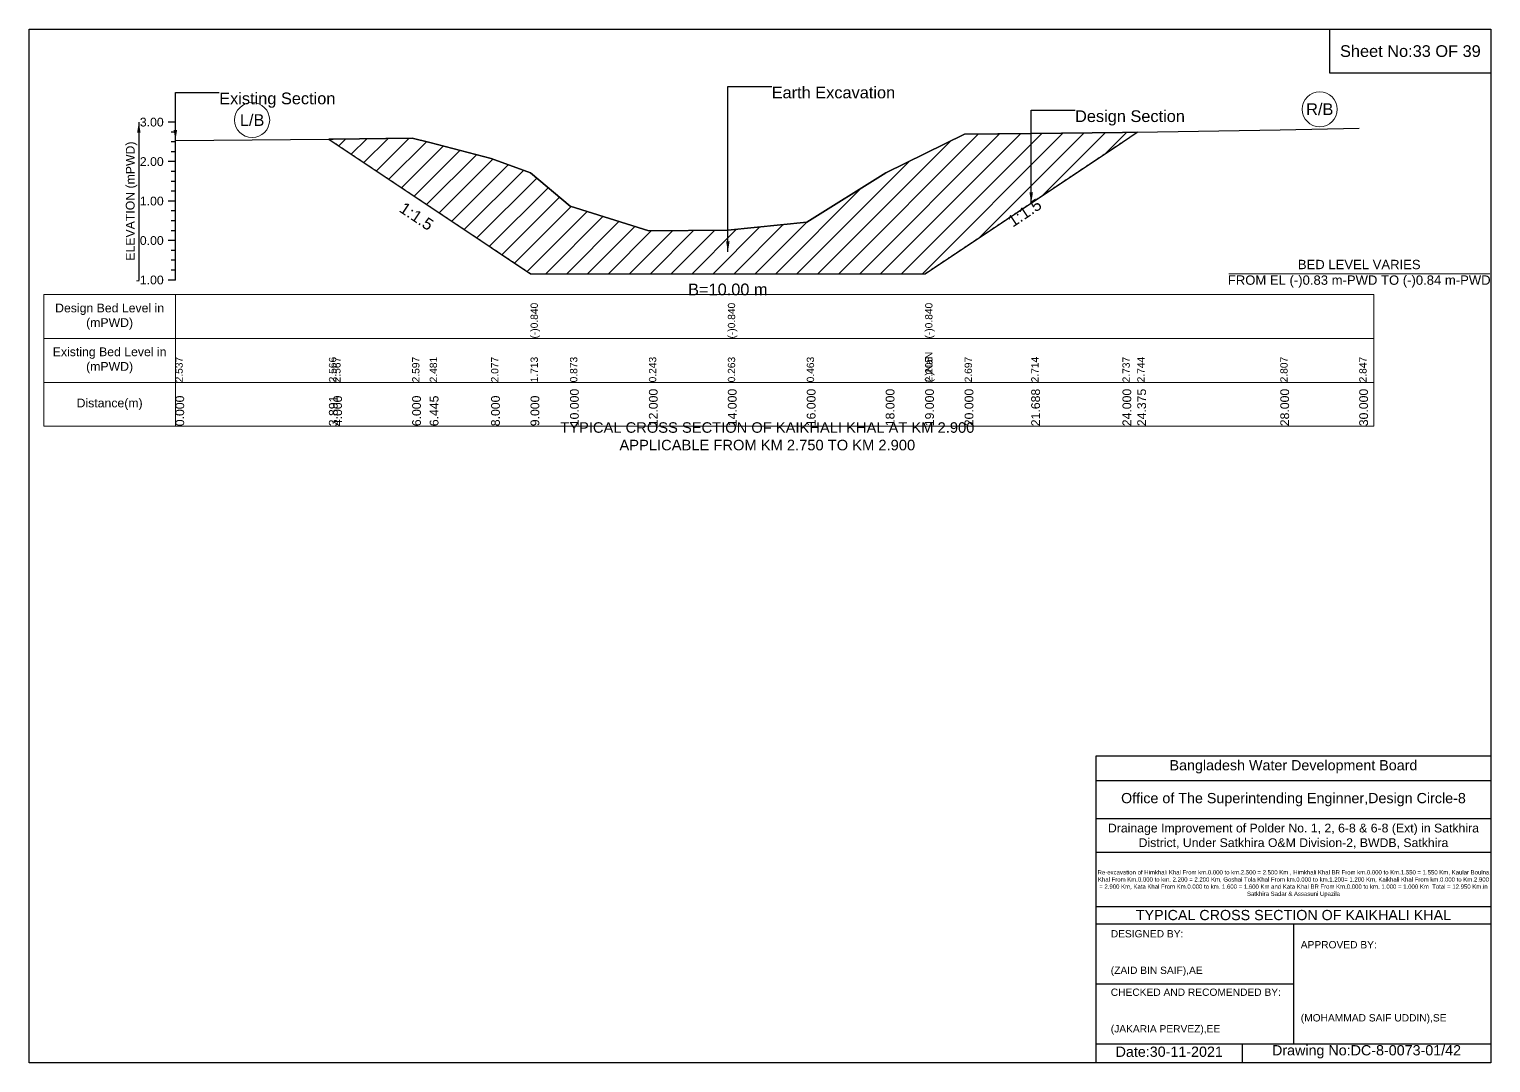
# Model space of a CAD drawing. Header units: inches. Extents: x 93000 to 486000, y -4242 to 0.
# Drawn here: x 420000 to 426000, y -4242 to 0 of the extents above; entities that cross this region are included whole.
import ezdxf

# ---------------------------------------------------------------- set-up
doc = ezdxf.new("R2010")
doc.units = ezdxf.units.IN
doc.header["$LTSCALE"] = 7
doc.header["$MEASUREMENT"] = 0
doc.linetypes.add('DASHED', pattern=[0.75, 0.5, -0.25])
for name, color, linetype, lineweight in [('Cross section Data Border', 7, 'Continuous', 9), ('Cross Section Labels', 7, 'Continuous', 9), ('Design_Bed_Level for Xsection', 7, 'DASHED', 25), ('Existing_Bed_Level for Xsection', 7, 'Continuous', 25), ('Long Section Labels', 7, 'Continuous', 9)]:
    doc.layers.add(name, color=color, linetype=linetype, lineweight=lineweight)
doc.styles.get("Standard").update_dxf_attribs({"font": 'arial.ttf'})
doc.dimstyles.get("Standard").update_dxf_attribs({"dimtxt": 0.18, "dimasz": 0.18, "dimexe": 0.18, "dimexo": 0.0625, "dimgap": 0.09, "dimtad": 0, "dimtih": 1, "dimtoh": 1, "dimdec": 4, "dimzin": 0, "dimdsep": 46, "dimtxsty": 'Standard', "dimcen": 0.09, "dimadec": 0, "dimazin": 0, "dimtfac": 1, "dimtdec": 4, "dimtofl": 0, "dimtmove": 0, "dimatfit": 3, "dimfxl": 1, "dimtolj": 1, "dimtzin": 0, "dimarcsym": 0})

msp = doc.modelspace()

# ---------------------------------------------------------------- hatches: boundary and pattern name
at = {"layer": 'Existing_Bed_Level for Xsection'}
h = msp.add_hatch(dxfattribs=at)
h.set_pattern_fill('ANSI31', color=256, scale=486, style=0)
h.paths.add_polyline_path([(421230.3, -451.6), (421248, -463.4), (421572, -679.4), (421644.1, -727.5), (421896, -895.4), (422058, -1003.4), (422220, -1003.4), (422544, -1003.4), (422868, -1003.4), (423192, -1003.4), (423516, -1003.4), (423678, -1003.4), (423840, -895.4), (424113.4, -713.2), (424488, -463.4), (424548.8, -422.9), (424488, -424), (424113.4, -427.7), (423840, -430.5), (423678, -510.2), (423516, -589.9), (423192, -792.4), (422868, -824.8), (422544, -828), (422220, -725.9), (422058, -589.9), (421896, -530.9), (421644.1, -465.4), (421572, -446.7), (421248, -451.5)])

# ---------------------------------------------------------------- linework, layer by layer
for points in [[(420000, 0), (426000, 0), (426000, -4242), (420000, -4242)], [(425340, 0), (426000, 0), (426000, -180), (425340, -180)]]:
    msp.add_lwpolyline(points, close=True)
for points in [[(424380, -4242), (424380, -2982), (426000, -2982)], [(424380, -3084), (426000, -3084)], [(424380, -3240), (426000, -3240)], [(424380, -3378), (426000, -3378)], [(424380, -3600), (426000, -3600)], [(424380, -3672), (426000, -3672)], [(425190, -3672), (425190, -4164)], [(424380, -3918), (425190, -3918)], [(424380, -4164), (426000, -4164)], [(424980, -4164), (424980, -4242)]]:
    msp.add_lwpolyline(points)
at = {"layer": 'Cross section Data Border'}
msp.add_lwpolyline([(420060, -1089.4), (425520, -1089.4), (425520, -1629.4), (420060, -1629.4)], close=True, dxfattribs=at)
for points in [[(420600, -1089.4), (420600, -1629.4)], [(420060, -1269.4), (425520, -1269.4)], [(420060, -1449.4), (425520, -1449.4)]]:
    msp.add_lwpolyline(points, dxfattribs=at)
at = {"layer": 'Cross Section Labels'}
msp.add_lwpolyline([(424924.2, -1003.4), (425995.8, -1003.4)], dxfattribs=at)
for centre in [(425298, -328.4), (420915.1, -373)]:
    msp.add_circle(centre, 72, dxfattribs=at)
at = {"layer": 'Design_Bed_Level for Xsection'}
msp.add_lwpolyline([(421230.3, -451.6), (421644.1, -727.5), (422058, -1003.4), (422868, -1003.4), (423678, -1003.4), (424113.4, -713.2), (424548.8, -422.9)], dxfattribs=at)
at = {"layer": 'Existing_Bed_Level for Xsection'}
for points in [[(420600, -381.4), (420570, -381.4)], [(420600, -1029.4), (420600, -867.4), (420600, -705.4), (420600, -543.4), (420600, -381.4)], [(420600, -456.4), (421230.3, -451.6), (421248, -451.5), (421572, -446.7), (421644.1, -465.4), (421896, -530.9), (422058, -589.9), (422058, -589.9), (422220, -725.9), (422544, -828), (422868, -824.8), (422868, -824.8), (423192, -792.4), (423516, -589.9), (423678, -510.2), (423678, -510.2), (423840, -430.5), (424113.4, -427.7), (424488, -424), (424548.8, -422.9), (425136, -412.6), (425460, -406.2)], [(420600, -421.9), (420582, -421.9)], [(420600, -462.4), (420582, -462.4)], [(420600, -502.9), (420582, -502.9)], [(420600, -543.4), (420570, -543.4)], [(420600, -583.9), (420582, -583.9)], [(420600, -624.4), (420582, -624.4)], [(420600, -705.4), (420570, -705.4)], [(420600, -664.9), (420582, -664.9)], [(420600, -745.9), (420582, -745.9)], [(420600, -786.4), (420582, -786.4)], [(420600, -826.9), (420582, -826.9)], [(420600, -867.4), (420570, -867.4)], [(420600, -907.9), (420582, -907.9)], [(420600, -948.4), (420582, -948.4)], [(420600, -988.9), (420582, -988.9)], [(420600, -1029.4), (420570, -1029.4)]]:
    msp.add_lwpolyline(points, dxfattribs=at)
msp.add_lwpolyline([(421230.3, -451.6), (421248, -463.4), (421572, -679.4), (421644.1, -727.5), (421896, -895.4), (422058, -1003.4), (422058, -1003.4), (422220, -1003.4), (422544, -1003.4), (422868, -1003.4), (422868, -1003.4), (423192, -1003.4), (423516, -1003.4), (423678, -1003.4), (423678, -1003.4), (423840, -895.4), (424113.4, -713.2), (424488, -463.4), (424548.8, -422.9), (424548.8, -422.9), (424548.8, -422.9), (424488, -424), (424113.4, -427.7), (423840, -430.5), (423678, -510.2), (423678, -510.2), (423516, -589.9), (423192, -792.4), (422868, -824.8), (422868, -824.8), (422544, -828), (422220, -725.9), (422058, -589.9), (422058, -589.9), (421896, -530.9), (421644.1, -465.4), (421572, -446.7), (421248, -451.5)], close=True, dxfattribs=at)

# ---------------------------------------------------------------- texts
at = {"attachment_point": 5}
for s, insert, char_height in [('Sheet No:33 OF 39', (425670, -90), 48), ('Bangladesh Water Development Board', (425190, -3027), 42), ('Office of The Superintending Enginner,Design Circle-8', (425190, -3162), 42)]:
    msp.add_mtext(s, dxfattribs=dict(at, insert=insert, char_height=char_height))
for s, insert, char_height, width, attachment_point in [('Drainage Improvement of Polder No. 1, 2, 6-8 & 6-8 (Ext) in Satkhira District, Under Satkhira O&M Division-2, BWDB, Satkhira', (425190, -3312), 36, 1680, 5), ('Re-excavation of Himkhali Khal From km.0.000 to km.2.500 = 2.500 Km , Himkhali Khal BR From km.0.000 to Km.1.550 = 1.550 Km, Kaular Boulna Khal From Km.0.000 to km. 2.200 = 2.200 Km, Goshai Tola Khal From km.0.000 to km.1.200= 1.200 Km, Kaikhali Khal From km.0.000 to Km.2.900 = 2.900 Km, Kata Khal From Km.0.000 to km. 1.600 = 1.600 Km and Kata Khal BR From Km.0.000 to km. 1.000 = 1.000 Km  Total = 12.950 Km.in Satkhira Sadar & Assasuni Upazila', (425190, -3507), 17.611, 1620, 5), ('TYPICAL CROSS SECTION OF KAIKHALI KHAL', (425190, -3636), 42, 1680, 5), ('DESIGNED BY:^J^J^J(ZAID BIN SAIF),AE', (424440, -3792), 30, 840, 4), ('APPROVED BY:^J^J^J^J^J^J(MOHAMMAD SAIF UDDIN),SE', (425220, -3912), 30, 840, 4), ('CHECKED AND RECOMENDED BY:^J^J^J(JAKARIA PERVEZ),EE', (424440, -4032), 30, 840, 4), ('Date:30-11-2021', (424680, -4197), 42, 840, 5), ('Drawing No:DC-8-0073-01/42', (425490, -4197), 42, 1320, 5)]:
    msp.add_mtext(s, dxfattribs=dict(insert=insert, char_height=char_height, width=width, attachment_point=attachment_point))
at = {"layer": 'Cross section Data Border', "char_height": 36, "width": 480, "attachment_point": 5}
for s, insert in [('Design Bed Level in (mPWD)', (420330, -1179.4)), ('Existing Bed Level in (mPWD)', (420330, -1359.4)), ('Distance(m)', (420330, -1539.4))]:
    msp.add_mtext(s, dxfattribs=dict(at, insert=insert))
at = {"layer": 'Cross Section Labels'}
for s, insert, char_height, attachment_point in [('Earth Excavation', (423048, -235.6), 48, 1), ('Existing Section', (420780, -259.9), 48, 1), ('L/B', (420915.1, -373), 48, 5), ('Design Section', (424293.4, -332.8), 48, 1), ('R/B', (425298, -328.4), 48, 5), ('BED LEVEL VARIES ^JFROM EL (-)0.83 m-PWD TO (-)0.84 m-PWD', (425460, -1003.4), 38.4, 5), ('B=10.00 m', (422868, -1043.9), 48, 2), ('TYPICAL CROSS SECTION OF KAIKHALI KHAL AT KM 2.900^JAPPLICABLE FROM KM 2.750 TO KM 2.900', (423030, -1671), 43.2, 5)]:
    msp.add_mtext(s, dxfattribs=dict(at, insert=insert, char_height=char_height, attachment_point=attachment_point))
at = {"layer": 'Cross Section Labels', "char_height": 48, "attachment_point": 2}
for insert, rotation in [((421603.6, -747.8), 326.30993), ((424072.9, -733.4), 33.69007)]:
    msp.add_mtext('1:1.5', dxfattribs=dict(at, insert=insert, rotation=rotation))
at = {"layer": 'Existing_Bed_Level for Xsection', "char_height": 36, "attachment_point": 6}
for s, insert in [('3.00', (420552, -381.4)), ('2.00', (420552, -543.4)), ('1.00', (420552, -705.4)), ('0.00', (420552, -867.4)), ('-1.00', (420552, -1029.4))]:
    msp.add_mtext(s, dxfattribs=dict(at, insert=insert))
at = {"layer": 'Existing_Bed_Level for Xsection', "insert": (420420, -705.4), "char_height": 36, "attachment_point": 5, "rotation": 90}
msp.add_mtext('ELEVATION (mPWD)', dxfattribs=at)
at = {"layer": 'Long Section Labels', "attachment_point": 1, "rotation": 90}
for s, insert, char_height in [('(-)0.840', (422058, -1269.4), 30), ('(-)0.840', (422868, -1269.4), 30), ('(-)0.840', (423678, -1269.4), 30), ('2.537', (420600, -1449.4), 30), ('2.566', (421230.3, -1449.4), 30), ('2.567', (421248, -1449.4), 30), ('2.597', (421572, -1449.4), 30), ('2.481', (421644.1, -1449.4), 30), ('2.077', (421896, -1449.4), 30), ('1.713', (422058, -1449.4), 30), ('1.713', (422058, -1449.4), 30), ('1.713', (422058, -1449.4), 30), ('1.713', (422058, -1449.4), 30), ('0.873', (422220, -1449.4), 30), ('0.243', (422544, -1449.4), 30), ('0.263', (422868, -1449.4), 30), ('0.263', (422868, -1449.4), 30), ('0.263', (422868, -1449.4), 30), ('0.463', (423192, -1449.4), 30), ('(-)NaN', (423678, -1449.4), 30), ('2.205', (423678, -1449.4), 30), ('2.205', (423678, -1449.4), 30), ('2.697', (423840, -1449.4), 30), ('2.714', (424113.4, -1449.4), 30), ('2.737', (424488, -1449.4), 30), ('2.744', (424548.8, -1449.4), 30), ('2.807', (425136, -1449.4), 30), ('2.847', (425460, -1449.4), 30), ('10.000', (422220, -1629.4), 36), ('12.000', (422544, -1629.4), 36), ('14.000', (422868, -1629.4), 36), ('14.000', (422868, -1629.4), 36), ('14.000', (422868, -1629.4), 36), ('16.000', (423192, -1629.4), 36), ('18.000', (423516, -1629.4), 36), ('19.000', (423678, -1629.4), 36), ('19.000', (423678, -1629.4), 36), ('19.000', (423678, -1629.4), 36), ('20.000', (423840, -1629.4), 36), ('21.688', (424113.4, -1629.4), 36), ('24.000', (424488, -1629.4), 36), ('24.375', (424548.8, -1629.4), 36), ('28.000', (425136, -1629.4), 36), ('30.000', (425460, -1629.4), 36), ('0.000', (420600, -1629.4), 36), ('3.891', (421230.3, -1629.4), 36), ('4.000', (421248, -1629.4), 36), ('6.000', (421572, -1629.4), 36), ('6.445', (421644.1, -1629.4), 36), ('8.000', (421896, -1629.4), 36), ('9.000', (422058, -1629.4), 36), ('9.000', (422058, -1629.4), 36), ('9.000', (422058, -1629.4), 36)]:
    msp.add_mtext(s, dxfattribs=dict(at, insert=insert, char_height=char_height))

# ---------------------------------------------------------------- leaders
at = {"layer": 'Cross Section Labels', "annotation_type": 0, "has_hookline": 1, "hookline_direction": 0}
for points, text_width in [([(422868, -914.1), (422868, -235.6), (423047.9, -235.6)], 497), ([(420600, -456.4), (420600, -259.9), (420779.9, -259.9)], 467.2), ([(424113.4, -713.2), (424113.4, -332.8), (424293.3, -332.8)], 441.2)]:
    msp.add_leader(points, dimstyle='Standard', override={"dimasz": 43.2}, dxfattribs=dict(at, text_width=text_width))
at = {"layer": 'Existing_Bed_Level for Xsection'}
msp.add_leader([(420450, -381.4), (420450, -1029.4)], dimstyle='Standard', override={"dimasz": 43.2}, dxfattribs=at)

doc.saveas('drawing.dxf')
